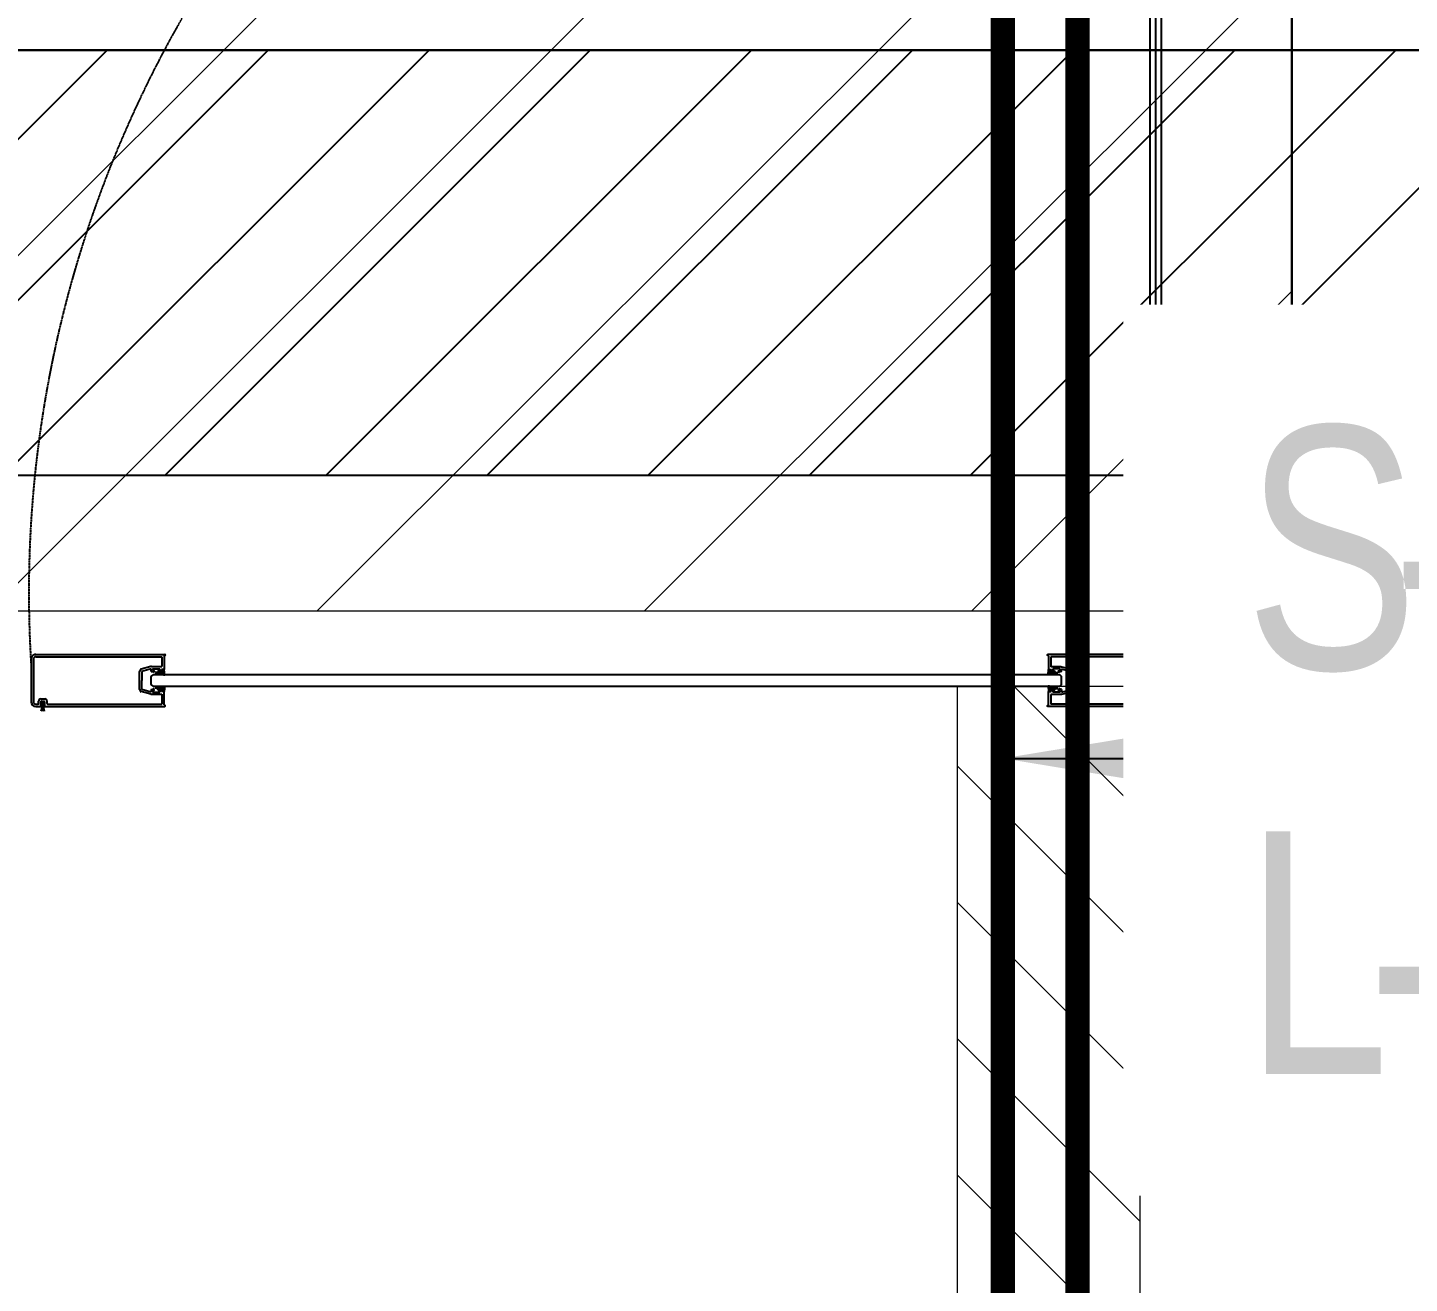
# Model space of a CAD drawing. Header units: millimetres. Extents: x 148480 to 578986, y 39883 to 155062.
# Drawn here: x 230612 to 231749, y 88061 to 89095 of the extents above; entities that cross this region are included whole.
import ezdxf

# ---------------------------------------------------------------- set-up
doc = ezdxf.new("R2010")
doc.units = ezdxf.units.MM
doc.linetypes.add('CONTINOUS', pattern=[0])
doc.linetypes.add('HIDDEN', pattern=[0.375, 0.25, -0.125])
for name, color, linetype in [('2', 7, 'Continuous'), ('DNM JEB', 4, 'Continuous'), ('Flooring', 44, 'Continuous'), ('Hatch 01_UC', 7, 'Continuous'), ('Layer4', 6, 'Continuous'), ('M HVAC DRAIN PIPE', 30, 'Continuous'), ('M-HVAC VRV PIPE', 4, 'Continuous'), ('M-HVAC-INSULATION', 8, 'Continuous'), ('M-HVAC-SUPPLY AIR DUCT', 4, 'Continuous'), ('M-HVAC-TEXT', 7, 'Continuous'), ('PCE-HVACTEXT', 7, 'Continuous'), ('TENANCY', 3, 'Continuous')]:
    doc.layers.add(name, color=color, linetype=linetype)
doc.layers.add('CB-AC CABLE TRAY', color=213, linetype='Continuous', lineweight=15)
doc.layers.add('I-PART-GYP', color=6, linetype='Continuous', lineweight=30)
doc.styles.add('romans', font='stylu.ttf', dxfattribs={"height": 125})
doc.styles.add('rs', font='romans.shx', dxfattribs={"width": 0.75})
doc.dimstyles.new('GLAZ ALU', dxfattribs={"dimscale": 100, "dimtxt": 2, "dimasz": 1.4, "dimexe": 0.8, "dimexo": 0.8, "dimgap": 0.75, "dimtad": 1, "dimdec": 0, "dimzin": 0, "dimdsep": 46, "dimtxsty": 'rs', "dimcen": 0.09, "dimclrd": 8, "dimclre": 8, "dimclrt": 2, "dimadec": 0, "dimazin": 0, "dimtfac": 1, "dimtdec": 0, "dimtmove": 0, "dimatfit": 3, "dimfxl": 1, "dimtolj": 1, "dimtzin": 0, "dimarcsym": 0})

# ---------------------------------------------------------------- blocks, each defined once
blk = doc.blocks.new('A$C5BB6640F')
at = {"layer": '2', "color": 8, "linetype": 'Continuous'}
for p, q in [((0.8, 2.6), (0, 0)), ((1, 2.6), (0.5, 0)), ((2.1, 8.2), (0.8, 8.2)), ((0.8, 8.2), (0.8, 2.6)), ((2.1, 6.4), (0.8, 6.4)), ((2.1, 4.5), (0.8, 4.5)), ((2.1, 2.6), (0.8, 2.6)), ((1.2, 2.6), (0.9, 0)), ((1.4, 2.6), (1.4, 0)), ((1.6, 2.6), (1.9, 0)), ((1.8, 2.6), (2.3, 0)), ((2.1, 8.2), (2.1, 2.6)), ((2.1, 2.6), (2.8, 0))]:
    blk.add_line(p, q, dxfattribs=at)
blk = doc.blocks.new('A$C4A242C7C')
at = {"layer": '2', "color": 8, "linetype": 'Continuous'}
for p, q in [((0, 4), (0, 115.4)), ((0.4, 115.8), (0.6, 115.8)), ((1.4, 115), (13, 115)), ((2, 113), (10.5, 113)), ((2, 4), (2, 113)), ((10.5, 103.9), (10.5, 113)), ((14, 111.3), (12.5, 111.3)), ((12.5, 104.8), (12.5, 111.3)), ((13, 115), (13, 112.6)), ((14.7, 112.6), (13, 112.6)), ((14, 110), (14, 111.3)), ((14.3, 109.8), (15, 110)), ((14.7, 112.6), (15.2, 110.4)), ((30.3, 112.6), (29.8, 110.4)), ((30.7, 109.8), (30, 110)), ((32, 112.6), (30.3, 112.6)), ((31, 111.3), (32.5, 111.3)), ((31, 110), (31, 111.3)), ((32, 115), (32, 112.6)), ((43.6, 115), (32, 115)), ((32.5, 104.8), (32.5, 111.3)), ((34.5, 113), (43, 113)), ((34.5, 103.9), (34.5, 113)), ((43, 14.2), (43, 113)), ((44.6, 115.8), (44.4, 115.8)), ((45, 11.7), (45, 115.4)), ((10.6, 103.4), (12.8, 95.2)), ((14, 104.8), (12.5, 104.8)), ((14.8, 103.8), (12.5, 103.8)), ((12.5, 103.8), (14.7, 95.7)), ((14, 106.1), (14, 104.8)), ((14.3, 106.3), (15, 106.1)), ((14.7, 95.7), (22.5, 95.7)), ((14.8, 103.8), (15.2, 105.6)), ((30.3, 95.7), (22.5, 95.7)), ((30.2, 103.8), (29.8, 105.6)), ((30.7, 106.3), (30, 106.1)), ((30.2, 103.8), (32.5, 103.8)), ((32.5, 103.8), (30.3, 95.7)), ((31, 106.1), (31, 104.8)), ((31, 104.8), (32.5, 104.8)), ((34.4, 103.4), (32.2, 95.2)), ((30.3, 93.7), (14.7, 93.7)), ((42.5, 13.7), (40.5, 13.7)), ((4, 2), (41, 2)), ((4, 0), (41, 0)), ((38.5, 8.4), (38.5, 11.7)), ((40.5, 8.8), (40.5, 11.3)), ((42.5, 6.4), (40.5, 6.4)), ((44, 11.7), (40.9, 11.7)), ((44, 8.4), (40.9, 8.4)), ((43, 4), (43, 5.9)), ((44, 11.6), (44, 11.7)), ((44, 8.4), (44, 8.5)), ((44.4, 11.2), (44.5, 11.2)), ((44.4, 8.9), (44.5, 8.9)), ((45, 4), (45, 8.4))]:
    blk.add_line(p, q, dxfattribs=at)
for centre, radius, start, end in [((0.4, 115.4), 0.4, 90, 180), ((0.6, 115.4), 0.4, 0, 90), ((1.4, 115.4), 0.4, 180, 270), ((14.2, 110), 0.2, 180, 285), ((14.8, 110.3), 0.4, 285, 15), ((30.1, 110.3), 0.4, 165, 255), ((30.8, 110), 0.2, 255, 0), ((43.6, 115.4), 0.4, 270, 0), ((44.4, 115.4), 0.4, 90, 180), ((44.6, 115.4), 0.4, 0, 90), ((12.5, 103.9), 2, 180, 195), ((14.2, 106.1), 0.2, 75, 180), ((14.8, 105.7), 0.4, 345, 75), ((30.1, 105.7), 0.4, 105, 195), ((30.8, 106.1), 0.2, 0, 105), ((32.5, 103.9), 2, 345, 0), ((14.7, 95.7), 2, 195, 270), ((30.3, 95.7), 2, 270, 345), ((40.5, 11.7), 2, 90, 180), ((42.5, 14.2), 0.5, 270, 0), ((4, 4), 4, 180, 270), ((4, 4), 2, 180, 270), ((40.5, 8.4), 2, 180, 270), ((40.9, 11.3), 0.4, 90, 180), ((40.9, 8.8), 0.4, 180, 270), ((41, 4), 4, 270, 0), ((41, 4), 2, 270, 0), ((42.5, 5.9), 0.5, 0, 90), ((44.4, 11.6), 0.4, 180, 270), ((44.4, 8.5), 0.4, 90, 180), ((44.5, 11.7), 0.5, 270, 0), ((44.5, 8.4), 0.5, 0, 90)]:
    blk.add_arc(centre, radius, start, end, dxfattribs=at)
blk = doc.blocks.new('A$C109E4DED')
at = {"layer": 'TENANCY', "rotation": 90}
blk.add_blockref('A$C4A242C7C', (75.8, 0), dxfattribs=at)
blk = doc.blocks.new('A$C57546ED1')
at = {"layer": '2', "color": 8, "linetype": 'Continuous'}
mesh = blk.add_polyface(dxfattribs=at)
corners = [(1, 3.4), (0.7, 2.6), (0, 2.7), (0.8, 4.1)]
mesh.append_faces([[corners[k] for k in face] for face in [(0, 1, 2, 3)]], dxfattribs={"color": 8})
mesh = blk.add_polyface(dxfattribs=at)
corners = [(2, 3.4), (2, 2.6), (0.7, 2.6), (1, 3.4)]
mesh.append_faces([[corners[k] for k in face] for face in [(0, 1, 2, 3)]], dxfattribs={"color": 8})
mesh = blk.add_polyface(dxfattribs=at)
corners = [(2.3, 4.1), (2.2, 1.7), (2, 2.6), (2, 3.4)]
mesh.append_faces([[corners[k] for k in face] for face in [(0, 1, 2, 3)]], dxfattribs={"color": 8})
mesh = blk.add_polyface(dxfattribs=at)
corners = [(2.7, 3.4), (2.5, 2.5), (2.2, 1.7), (2.3, 4.1)]
mesh.append_faces([[corners[k] for k in face] for face in [(0, 1, 2, 3)]], dxfattribs={"color": 8})
mesh = blk.add_polyface(dxfattribs=at)
corners = [(3.3, 3.4), (3.2, 2.5), (2.5, 2.5), (2.7, 3.4)]
mesh.append_faces([[corners[k] for k in face] for face in [(0, 1, 2, 3)]], dxfattribs={"color": 8})
mesh = blk.add_polyface(dxfattribs=at)
corners = [(3.6, 4.2), (3.5, 2.4), (3.2, 2.5), (3.3, 3.4)]
mesh.append_faces([[corners[k] for k in face] for face in [(0, 1, 2, 3)]], dxfattribs={"color": 8})
mesh = blk.add_polyface(dxfattribs=at)
corners = [(4.1, 3.5), (3.9, 2.4), (3.5, 2.4), (3.6, 4.2)]
mesh.append_faces([[corners[k] for k in face] for face in [(0, 1, 2, 3)]], dxfattribs={"color": 8})
mesh = blk.add_polyface(dxfattribs=at)
corners = [(6.5, 3.6), (5.8, 2.3), (3.9, 2.4), (4.1, 3.5)]
mesh.append_faces([[corners[k] for k in face] for face in [(0, 1, 2, 3)]], dxfattribs={"color": 8})
mesh = blk.add_polyface(dxfattribs=at)
corners = [(6.8, 4.6), (6.2, 0), (5.8, 2.3), (6.5, 3.6)]
mesh.append_faces([[corners[k] for k in face] for face in [(0, 1, 2, 3)]], dxfattribs={"color": 8})
mesh = blk.add_polyface(dxfattribs=at)
corners = [(7.9, 4.6), (7.5, 0), (6.2, 0), (6.8, 4.6)]
mesh.append_faces([[corners[k] for k in face] for face in [(0, 1, 2, 3)]], dxfattribs={"color": 8})
blk = doc.blocks.new('GFC1')
at = {"layer": 'DNM JEB', "color": 8}
for p, q in [((304168, 90464.4), (304168, 89664.9)), ((304177.6, 89664.9), (304177.6, 90464.4)), ((304094, 89548), (303347.7, 89548)), ((303347.7, 89538.5), (304094, 89538.5))]:
    blk.add_line(p, q, dxfattribs=at)
at = {"layer": 'DNM JEB', "color": 8, "linetype": 'HIDDEN'}
for p, q in [((304151.4, 89575.7), (304151.4, 89674.6)), ((304151.8, 89674.9), (304151.9, 89674.9)), ((304152.7, 89674.2), (304163.8, 89674.2)), ((304161.4, 89672.3), (304153.3, 89672.3)), ((304153.3, 89578.1), (304153.3, 89672.3)), ((304161.4, 89663.6), (304161.4, 89672.3)), ((304164.7, 89670.6), (304163.3, 89670.6)), ((304163.3, 89664.4), (304163.3, 89670.6)), ((304163.8, 89674.2), (304163.8, 89671.9)), ((304163.8, 89671.9), (304165.3, 89671.9)), ((304164.7, 89669.4), (304164.7, 89670.6)), ((304165, 89669.2), (304165.6, 89669.4)), ((304165.3, 89671.9), (304165.9, 89669.8)), ((304180.3, 89671.9), (304179.7, 89669.8)), ((304180.7, 89669.2), (304180, 89669.4)), ((304180.3, 89671.9), (304181.9, 89671.9)), ((304180.9, 89669.4), (304180.9, 89670.6)), ((304180.9, 89670.6), (304182.3, 89670.6)), ((304181.9, 89674.2), (304181.9, 89671.9)), ((304192.9, 89674.2), (304181.9, 89674.2)), ((304182.3, 89664.4), (304182.3, 89670.6)), ((304192.3, 89672.3), (304184.2, 89672.3)), ((304184.2, 89663.6), (304184.2, 89672.3)), ((304192.3, 89568.5), (304192.3, 89672.3)), ((304193.9, 89674.9), (304193.7, 89674.9)), ((304194.2, 89568.5), (304194.2, 89674.6)), ((304161.4, 89663.1), (304163.5, 89655.3)), ((304164.7, 89664.4), (304163.3, 89664.4)), ((304165.4, 89663.5), (304163.3, 89663.5)), ((304163.3, 89663.5), (304165.4, 89655.8)), ((304164.7, 89665.7), (304164.7, 89664.4)), ((304165, 89665.8), (304165.6, 89665.7)), ((304165.4, 89663.5), (304165.9, 89665.2)), ((304180.2, 89663.5), (304179.7, 89665.2)), ((304180.7, 89665.8), (304180, 89665.7)), ((304180.2, 89663.5), (304182.3, 89663.5)), ((304182.3, 89663.5), (304180.2, 89655.8)), ((304180.9, 89665.7), (304180.9, 89664.4)), ((304180.9, 89664.4), (304182.3, 89664.4)), ((304184.2, 89663.1), (304182.1, 89655.3)), ((304165.4, 89655.8), (304172.8, 89655.8)), ((304165.4, 89653.9), (304180.2, 89653.9)), ((304180.2, 89655.8), (304172.8, 89655.8)), ((304150.2, 89574.8), (304147.7, 89575.5)), ((304150.2, 89574.6), (304147.7, 89575.1)), ((304150.2, 89574.4), (304147.7, 89574.6)), ((304150.2, 89574.2), (304147.7, 89574.2)), ((304150.2, 89574), (304147.7, 89573.7)), ((304150.2, 89573.7), (304147.7, 89573.3)), ((304150.2, 89573.6), (304147.7, 89572.8)), ((304150.2, 89574.8), (304150.2, 89573.6)), ((304155.5, 89574.8), (304150.2, 89574.8)), ((304155.5, 89573.6), (304150.2, 89573.6)), ((304151.4, 89568.5), (304151.4, 89572.6)), ((304151.9, 89575.3), (304151.9, 89575.3)), ((304151.9, 89573.1), (304151.9, 89573.1)), ((304152, 89574.8), (304152, 89573.6)), ((304152.3, 89575.6), (304152.3, 89575.7)), ((304152.3, 89575.7), (304155.3, 89575.7)), ((304152.3, 89572.6), (304152.3, 89572.7)), ((304152.3, 89572.6), (304155.3, 89572.6)), ((304153.3, 89568.5), (304153.3, 89570.2)), ((304153.8, 89577.6), (304155.7, 89577.6)), ((304153.8, 89574.8), (304153.8, 89573.6)), ((304153.8, 89570.7), (304155.7, 89570.7)), ((304190.4, 89566.6), (304155.2, 89566.6)), ((304155.5, 89574.8), (304155.5, 89573.6)), ((304155.7, 89573), (304155.7, 89575.4)), ((304157.6, 89572.6), (304157.6, 89575.7)), ((304190.4, 89564.6), (304155.2, 89564.6))]:
    blk.add_line(p, q, dxfattribs=at)
at = {"layer": 'DNM JEB', "color": 8, "linetype": 'Continuous'}
for p, q in [((304219.8, 89500.4), (304219.8, 89600.4)), ((304196, 89522.7), (304196, 89569.5))]:
    blk.add_line(p, q, dxfattribs=at)
at = {"layer": 'DNM JEB', "color": 8}
for points in [[(304172.8, 90465.9), (304172.8, 89663.4)], [(303347.7, 89538.5), (303346.2, 89539.9), (303346.2, 89546.6), (303347.7, 89548)], [(304094, 89538.5), (304095.4, 89539.9), (304095.4, 89546.6), (304094, 89548)]]:
    blk.add_lwpolyline(points, dxfattribs=at)
at = {"layer": 'DNM JEB', "color": 8, "linetype": 'HIDDEN'}
blk.add_lwpolyline([(304168, 89664.9), (304169.5, 89663.4), (304176.1, 89663.4), (304177.6, 89664.9)], dxfattribs=at)
at = {"layer": 'DNM JEB', "color": 8, "linetype": 'Continuous'}
for points in [[(304219.8, 89500.4), (304196, 89500.4), (304196, 89586.1), (304219.8, 89586.1)], [(304217.9, 89502.3), (304197.9, 89502.3), (304197.9, 89584.2), (304217.9, 89584.2)]]:
    blk.add_lwpolyline(points, close=True, dxfattribs=at)
blk.add_lwpolyline([(304194.2, 89568.1), (304194.2, 89522.7), (304196, 89522.7)], dxfattribs=at)
at = {"layer": 'DNM JEB', "color": 8, "linetype": 'HIDDEN', "ltscale": 0.1}
blk.add_arc((304196.1, 89615.5), 950.6, 92.8185, 183.4941, dxfattribs=at)
at = {"layer": 'DNM JEB', "color": 8, "linetype": 'HIDDEN'}
for centre, radius, start, end in [((304151.8, 89674.6), 0.381, 90, 180), ((304151.9, 89674.6), 0.381, 0, 90), ((304152.7, 89674.6), 0.381, 180, 270), ((304164.9, 89669.4), 0.19, 180, 285), ((304165.5, 89669.7), 0.381, 285, 15), ((304180.1, 89669.7), 0.381, 165, 255), ((304180.7, 89669.4), 0.19, 255, 0), ((304192.9, 89674.6), 0.381, 270, 0), ((304193.7, 89674.6), 0.381, 90, 180), ((304193.9, 89674.6), 0.381, 0, 90), ((304163.3, 89663.6), 1.9, 180, 195), ((304164.9, 89665.7), 0.19, 75, 180), ((304165.5, 89665.3), 0.381, 345, 75), ((304180.1, 89665.3), 0.381, 105, 195), ((304180.7, 89665.7), 0.19, 0, 105), ((304182.3, 89663.6), 1.9, 345, 0), ((304165.4, 89655.8), 1.9, 195, 270), ((304180.2, 89655.8), 1.9, 270, 345), ((304153.8, 89578.1), 0.476, 180, 270), ((304151.9, 89575.7), 0.476, 180, 270), ((304151.9, 89572.6), 0.476, 90, 180), ((304155.2, 89568.5), 3.81, 180, 270), ((304151.9, 89575.6), 0.381, 270, 0), ((304151.9, 89572.7), 0.381, 0, 90), ((304153.8, 89570.2), 0.476, 90, 180), ((304155.2, 89568.5), 1.9, 180, 270), ((304155.3, 89575.4), 0.381, 0, 90), ((304155.3, 89573), 0.381, 270, 0), ((304155.7, 89575.7), 1.9, 0, 90), ((304155.7, 89572.6), 1.9, 270, 0), ((304190.4, 89568.5), 3.81, 270, 0), ((304190.4, 89568.5), 1.9, 270, 0)]:
    blk.add_arc(centre, radius, start, end, dxfattribs=at)
at = {"layer": 'DNM JEB', "color": 8, "linetype": 'Continuous', "extrusion": (0, 0, -1)}
blk.add_arc((-304192.4, 89572.3), 4.58, 246.5437, 218.2063, dxfattribs=at)
at = {"layer": 'Flooring', "color": 8, "linetype": 'HIDDEN', "ltscale": 1500}
blk.add_arc((300007.7, 78255.1), 12777.8, 229.90697, 79.60318, dxfattribs=at)
at = {"layer": 'I-PART-GYP', "color": 8, "linetype": 'CONTINOUS'}
blk.add_line((304285.1, 89600.4), (304285.1, 93164.6), dxfattribs=at)
for points in [[(304219.8, 89600.4), (304285.1, 89600.4)], [(304385.1, 89500.4), (304219.8, 89500.4)], [(304385.1, 89500.4), (304285.1, 89500.4)]]:
    blk.add_lwpolyline(points, dxfattribs=at)
at = {"layer": 'DNM JEB', "color": 8}
for name, p, xscale, yscale, zscale, rotation in [('A$C109E4DED', (303319.6, 89564.7), 0.9523809523809526, 0.9523809523809526, 0.9523809523809526, 179.9999999999999), ('A$C109E4DED', (304122, 89564.6), -0.9523809523809526, 0.9523809523809526, 0.9523809523809526, 179.9999999999999), ('A$C5BB6640F', (303255.5, 89518.1), 0.9523809523809523, 0.9523809523809523, 0.9523809523809523, 359.9999999999999), ('A$C5BB6640F', (304186, 89518.1), -0.9523809523809523, 0.9523809523809523, 0.9523809523809523, 359.9999999999999)]:
    blk.add_blockref(name, p, dxfattribs=dict(at, xscale=xscale, yscale=yscale, zscale=zscale, rotation=rotation))
at = {"layer": 'DNM JEB', "color": 8, "ltscale": 1.2}
for p, xscale, yscale, zscale, rotation in [((303349.8, 89552.3), -0.9523809523809526, 0.9523809523809526, 0.9523809523809526, 179.9999999999999), ((304091.9, 89552.3), 0.9523809523809526, 0.9523809523809526, 0.9523809523809526, 179.9999999999999), ((303349.8, 89534.2), 0.9523809523809523, 0.9523809523809523, 0.9523809523809523, 359.9999999999999), ((304091.9, 89534.2), -0.9523809523809523, 0.9523809523809523, 0.9523809523809523, 359.9999999999999)]:
    blk.add_blockref('A$C57546ED1', p, dxfattribs=dict(at, xscale=xscale, yscale=yscale, zscale=zscale, rotation=rotation))
at = {"layer": 'DNM JEB', "color": 8, "linetype": 'HIDDEN'}
mesh = blk.add_polyface(dxfattribs=at)
corners = [(304168.1, 89674.5), (304163.8, 89674.2), (304163.8, 89673), (304168.1, 89673.5)]
mesh.append_faces([[corners[k] for k in face] for face in [(3, 2, 1, 0)]], dxfattribs={"color": 8})
mesh = blk.add_polyface(dxfattribs=at)
corners = [(304168.1, 89673.5), (304163.8, 89673), (304165.9, 89672.5), (304167.1, 89673.2)]
mesh.append_faces([[corners[k] for k in face] for face in [(3, 2, 1, 0)]], dxfattribs={"color": 8})
mesh = blk.add_polyface(dxfattribs=at)
corners = [(304167, 89669.6), (304166.2, 89669.4), (304165.4, 89669.1), (304167.7, 89669.2)]
mesh.append_faces([[corners[k] for k in face] for face in [(3, 2, 1, 0)]], dxfattribs={"color": 8})
mesh = blk.add_polyface(dxfattribs=at)
corners = [(304167.7, 89669.2), (304165.4, 89669.1), (304166.2, 89668.9), (304167, 89668.9)]
mesh.append_faces([[corners[k] for k in face] for face in [(3, 2, 1, 0)]], dxfattribs={"color": 8})
mesh = blk.add_polyface(dxfattribs=at)
corners = [(304167.1, 89673.2), (304165.9, 89672.5), (304166.1, 89670.7), (304167.1, 89670.9)]
mesh.append_faces([[corners[k] for k in face] for face in [(3, 2, 1, 0)]], dxfattribs={"color": 8})
mesh = blk.add_polyface(dxfattribs=at)
corners = [(304167.1, 89670.9), (304166.1, 89670.7), (304166.1, 89670.3), (304167.8, 89670.5)]
mesh.append_faces([[corners[k] for k in face] for face in [(3, 2, 1, 0)]], dxfattribs={"color": 8})
mesh = blk.add_polyface(dxfattribs=at)
corners = [(304167.8, 89670.5), (304166.1, 89670.3), (304166.1, 89670.1), (304167, 89670.2)]
mesh.append_faces([[corners[k] for k in face] for face in [(3, 2, 1, 0)]], dxfattribs={"color": 8})
mesh = blk.add_polyface(dxfattribs=at)
corners = [(304167, 89670.2), (304166.1, 89670.1), (304166.2, 89669.4), (304167, 89669.6)]
mesh.append_faces([[corners[k] for k in face] for face in [(3, 2, 1, 0)]], dxfattribs={"color": 8})
mesh = blk.add_polyface(dxfattribs=at)
corners = [(304167, 89668.9), (304166.2, 89668.9), (304166.3, 89667.7), (304167, 89668)]
mesh.append_faces([[corners[k] for k in face] for face in [(3, 2, 1, 0)]], dxfattribs={"color": 8})
mesh = blk.add_polyface(dxfattribs=at)
corners = [(304177.5, 89674.5), (304181.9, 89674.2), (304181.9, 89673), (304177.5, 89673.5)]
mesh.append_faces([[corners[k] for k in face] for face in [(3, 2, 1, 0)]], dxfattribs={"color": 8})
mesh = blk.add_polyface(dxfattribs=at)
corners = [(304177.5, 89673.5), (304181.9, 89673), (304179.7, 89672.5), (304178.5, 89673.2)]
mesh.append_faces([[corners[k] for k in face] for face in [(3, 2, 1, 0)]], dxfattribs={"color": 8})
mesh = blk.add_polyface(dxfattribs=at)
corners = [(304178.5, 89670.9), (304179.5, 89670.7), (304179.5, 89670.3), (304177.8, 89670.5)]
mesh.append_faces([[corners[k] for k in face] for face in [(3, 2, 1, 0)]], dxfattribs={"color": 8})
mesh = blk.add_polyface(dxfattribs=at)
corners = [(304177.8, 89670.5), (304179.5, 89670.3), (304179.5, 89670.1), (304178.6, 89670.2)]
mesh.append_faces([[corners[k] for k in face] for face in [(3, 2, 1, 0)]], dxfattribs={"color": 8})
mesh = blk.add_polyface(dxfattribs=at)
corners = [(304178.6, 89669.6), (304179.5, 89669.4), (304180.2, 89669.1), (304178, 89669.2)]
mesh.append_faces([[corners[k] for k in face] for face in [(3, 2, 1, 0)]], dxfattribs={"color": 8})
mesh = blk.add_polyface(dxfattribs=at)
corners = [(304178, 89669.2), (304180.2, 89669.1), (304179.4, 89668.9), (304178.6, 89668.9)]
mesh.append_faces([[corners[k] for k in face] for face in [(3, 2, 1, 0)]], dxfattribs={"color": 8})
mesh = blk.add_polyface(dxfattribs=at)
corners = [(304178.5, 89673.2), (304179.7, 89672.5), (304179.5, 89670.7), (304178.5, 89670.9)]
mesh.append_faces([[corners[k] for k in face] for face in [(3, 2, 1, 0)]], dxfattribs={"color": 8})
mesh = blk.add_polyface(dxfattribs=at)
corners = [(304178.6, 89670.2), (304179.5, 89670.1), (304179.5, 89669.4), (304178.6, 89669.6)]
mesh.append_faces([[corners[k] for k in face] for face in [(3, 2, 1, 0)]], dxfattribs={"color": 8})
mesh = blk.add_polyface(dxfattribs=at)
corners = [(304178.6, 89668.9), (304179.4, 89668.9), (304179.3, 89667.7), (304178.7, 89668)]
mesh.append_faces([[corners[k] for k in face] for face in [(3, 2, 1, 0)]], dxfattribs={"color": 8})
mesh = blk.add_polyface(dxfattribs=at)
corners = [(304167, 89668), (304166.3, 89667.7), (304166.3, 89667), (304167.7, 89667.7)]
mesh.append_faces([[corners[k] for k in face] for face in [(3, 2, 1, 0)]], dxfattribs={"color": 8})
mesh = blk.add_polyface(dxfattribs=at)
corners = [(304178.7, 89668), (304179.3, 89667.7), (304179.3, 89667), (304177.9, 89667.7)]
mesh.append_faces([[corners[k] for k in face] for face in [(3, 2, 1, 0)]], dxfattribs={"color": 8})
blk = doc.blocks.new('celling')
at = {"layer": 'Hatch 01_UC', "linetype": 'Continuous', "lineweight": 0, "transparency": 33554597}
h = blk.add_hatch(dxfattribs=at)
h.set_pattern_fill('ANSI31', color=8, scale=60, angle=180)
h.set_pattern_definition([(225, (458171.04, 85860.92), (134.70384, -134.70384), [])])
h.paths.add_polyline_path([(311172.3, 37173.1), (311172.3, 38973.1), (313572.3, 38973.1), (313572.3, 37173.1)], flags=16)
h.paths.add_polyline_path([(310689.8, 36567.7), (310689.8, 40131.9), (311093.4, 40131.9), (311093.4, 39370.7), (312158.4, 39370.7), (312158.4, 40131.9), (314054.8, 40131.9), (314054.8, 36567.7)])
at = {"layer": 'Hatch 01_UC', "color": 8, "linetype": 'Continuous', "lineweight": 0}
blk.add_lwpolyline([(312158.4, 40131.9), (314054.8, 40131.9), (314054.8, 36567.7), (310689.8, 36567.7), (310689.8, 40131.9), (311093.4, 40131.9), (311093.4, 39370.7), (312158.4, 39370.7)], close=True, dxfattribs=at)
blk = doc.blocks.new('*U143')
at = {"layer": 'CB-AC CABLE TRAY', "true_color": 0xa953a0}
h = blk.add_hatch(dxfattribs=at)
h.set_pattern_fill('ANSI31', color=215, scale=25)
h.set_pattern_definition([(45, (-902924.49, 1102758.81), (-56.1266008, 56.1266008), [])])
h.paths.add_polyline_path([(-88704.9, -150.4), (-88704.9, -0.4), (-86860.2, -0.4), (-86860.2, -150.4)])
at = {"layer": 'CB-AC CABLE TRAY', "color": 215, "true_color": 0xa953a0}
blk.add_lwpolyline([(-88704.9, -150.4), (-88704.9, -0.4), (-86860.2, -0.4), (-86860.2, -150.4)], close=True, dxfattribs=at)

msp = doc.modelspace()

# ---------------------------------------------------------------- block references
at = {"layer": 'Layer4', "linetype": 'Continuous', "rotation": 360}
msp.add_blockref('GFC1', (-72632.4, -986), dxfattribs=at)

# ---------------------------------------------------------------- next in the draw order: hatches: boundary and pattern name
at = {"layer": 'M-HVAC-INSULATION'}
h = msp.add_hatch(dxfattribs=at)
h.set_pattern_fill('ANSI31', color=256, scale=750, angle=180, style=0)
h.set_pattern_definition([(225, (811296.4, 15267.82), (66.29126, -66.29126), [])])
h.paths.add_polyline_path([(222858.3, 89076.2), (222858.3, 88726.2), (234305.2, 88726.2), (234305.2, 89076.2)])

# ---------------------------------------------------------------- next in the draw order: linework, layer by layer
at = {"layer": 'M HVAC DRAIN PIPE', "color": 30, "linetype": 'Continuous', "const_width": 20}
msp.add_lwpolyline([(219832.2, 91764.1), (227904.4, 91764.1), (227904.4, 91287.5), (231476.2, 91287.5), (231476.2, 87024)], dxfattribs=at)
at = {"layer": 'M-HVAC VRV PIPE', "color": 6, "linetype": 'Continuous', "const_width": 20}
msp.add_lwpolyline([(230891.1, 90878), (231414.8, 90878), (231414.8, 87239.1), (231212.1, 87239.1)], dxfattribs=at)
at = {"layer": 'M-HVAC-SUPPLY AIR DUCT', "linetype": 'Continuous'}
for p, q in [((222858.3, 89076.2), (234216.1, 89076.2)), ((222858.3, 88726.2), (234216.1, 88726.2))]:
    msp.add_line(p, q, dxfattribs=at)
msp.add_lwpolyline([(234305.2, 89076.2), (222858.3, 89076.2), (222858.3, 88726.2), (234305.2, 88726.2)], close=True, dxfattribs=at)

# ---------------------------------------------------------------- next in the draw order: block references
at = {"layer": 'CB-AC CABLE TRAY', "color": 4, "linetype": 'HIDDEN', "rotation": 269.9997198436913}
msp.add_blockref('*U143', (231527.4, -152.4), dxfattribs=at)
at = {"layer": 'Hatch 01_UC', "color": 252, "linetype": 'Continuous', "true_color": 0x939598, "rotation": 360}
msp.add_blockref('celling', (-82402.2, 52046.6), dxfattribs=at)

# ---------------------------------------------------------------- next in the draw order: leaders
at = {"layer": 'PCE-HVACTEXT', "ltscale": 0.25}
msp.add_leader([(231414.8, 88493.1), (232874.1, 88493.1)], dimstyle='GLAZ ALU', override={"dimtad": 0, "dimclrd": 7, "dimclrt": 256, "dimfxl": 100, "dimfxlon": 1, "dimtfill": 1, "dimarcsym": 1}, dxfattribs=at)

# ---------------------------------------------------------------- next in the draw order: texts
at = {"layer": 'M-HVAC-TEXT', "insert": (232868.2, 88166.5, 0.9), "char_height": 200, "width": 1254.3, "attachment_point": 9, "style": 'romans', "bg_fill": 2}
msp.add_mtext('\\pxql;{\\W0.8;\\T0.8;\\C6;S-7/8-5RMT\\P\\pt1;L-\\Fromans.shx|c1;3/8-5RMT}', dxfattribs=at)

doc.saveas('drawing.dxf')
